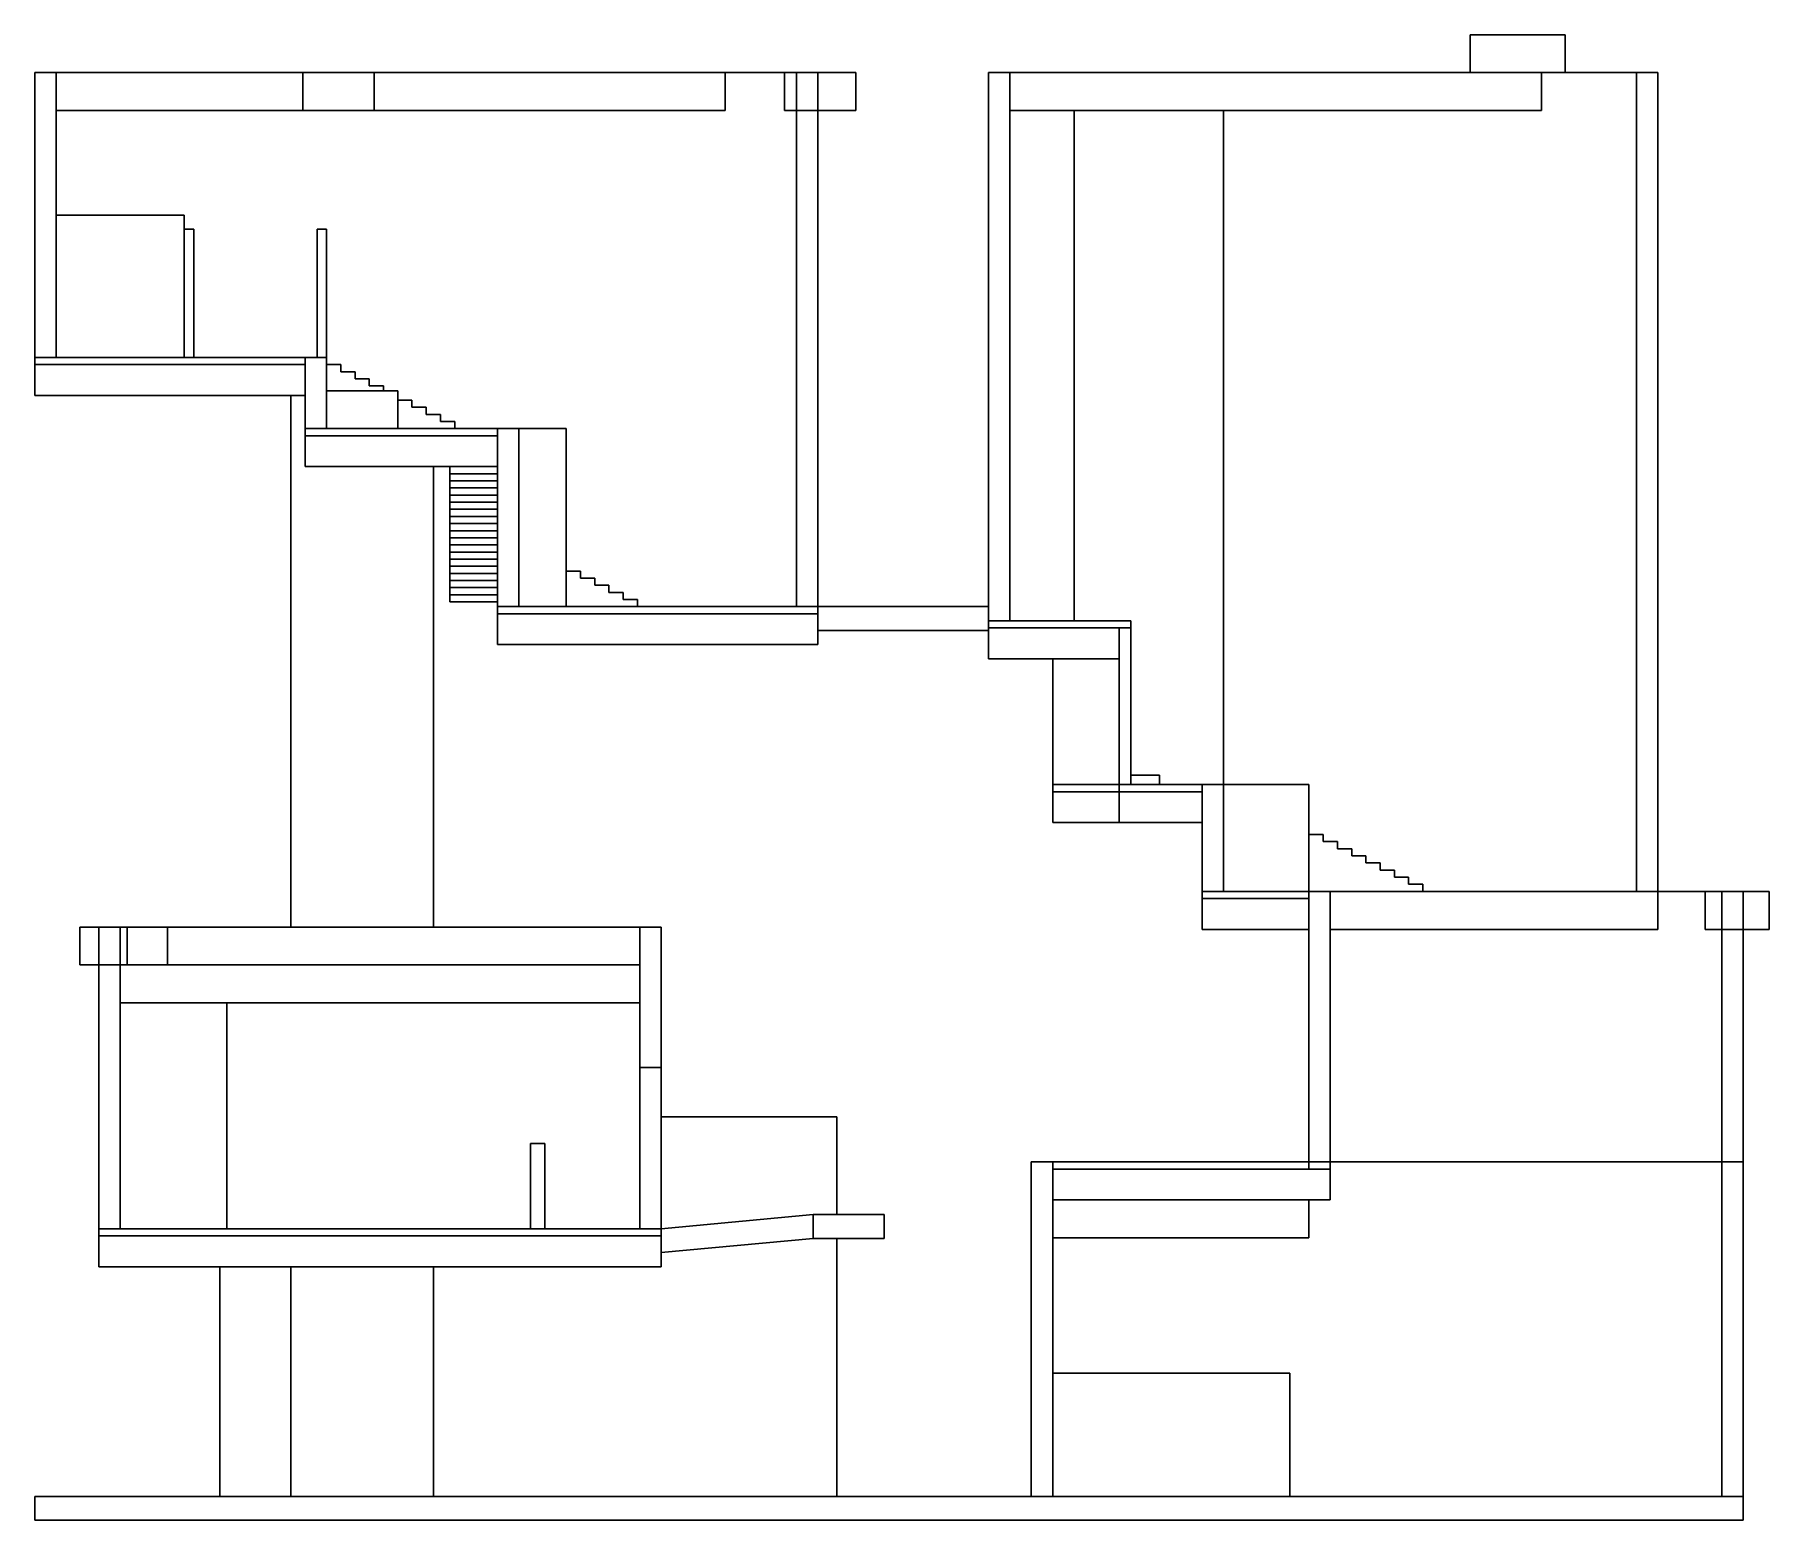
# Model space of a CAD drawing. Extents: x -18275 to 18275, y -15650 to 15650.
import ezdxf

# ---------------------------------------------------------------- set-up
doc = ezdxf.new("R2010")
doc.units = 0
doc.layers.get('0').update_dxf_attribs({"linetype": 'CONTINUOUS'})
doc.layers.add('SECTIONCUTEDGES', color=7, linetype='CONTINUOUS')

msp = doc.modelspace()

# ---------------------------------------------------------------- linework, layer by layer
for p, q in [((-12625, 14850), (-11125, 14850)), ((-2475, 14850), (-3725, 14850)), ((15475, 14850), (13972, 14850)), ((-12625, 14050), (-11125, 14050)), ((3625, 14050), (3625, 3300)), ((6775, -150), (6775, 14050)), ((-15125, 11850), (-17825, 11850)), ((-15125, 11850), (-15125, 11550)), ((-14925, 11550), (-15125, 11550)), ((-15125, 8850), (-15125, 11550)), ((-14925, 8850), (-14925, 11550)), ((-11825, 8700), (-12125, 8700)), ((-11825, 8550), (-11825, 8700)), ((-11825, 8550), (-11525, 8550)), ((-11525, 8400), (-11525, 8550)), ((-12875, -3150), (-12875, 8050)), ((-11225, 8400), (-11525, 8400)), ((-11225, 8250), (-11225, 8400)), ((-10925, 8250), (-11225, 8250)), ((-10925, 8150), (-10925, 8250)), ((-10325, 7950), (-10625, 7950)), ((-10325, 7800), (-10325, 7950)), ((-10025, 7800), (-10325, 7800)), ((-10025, 7650), (-10025, 7800)), ((-10025, 7650), (-9725, 7650)), ((-9725, 7500), (-9725, 7650)), ((-9725, 7500), (-9425, 7500)), ((-9425, 7350), (-9425, 7500)), ((-9875, -3150), (-9875, 6550)), ((-9525, 6400), (-9525, 6550)), ((-9525, 6250), (-9525, 6400)), ((-8525, 6400), (-9525, 6400)), ((-9525, 6100), (-9525, 6250)), ((-8525, 6250), (-9525, 6250)), ((-9525, 5950), (-9525, 6100)), ((-8525, 6100), (-9525, 6100)), ((-9525, 5800), (-9525, 5950)), ((-8525, 5950), (-9525, 5950)), ((-9525, 5650), (-9525, 5800)), ((-8525, 5800), (-9525, 5800)), ((-9525, 5500), (-9525, 5650)), ((-9525, 5650), (-8525, 5650)), ((-9525, 5350), (-9525, 5500)), ((-9525, 5500), (-8525, 5500)), ((-9525, 5200), (-9525, 5350)), ((-9525, 5350), (-8525, 5350)), ((-9525, 5050), (-9525, 5200)), ((-8525, 5200), (-9525, 5200)), ((-9525, 4900), (-9525, 5050)), ((-9525, 5050), (-8525, 5050)), ((-9525, 4750), (-9525, 4900)), ((-8525, 4900), (-9525, 4900)), ((-9525, 4600), (-9525, 4750)), ((-9525, 4750), (-8525, 4750)), ((-9525, 4450), (-9525, 4600)), ((-8525, 4600), (-9525, 4600)), ((-9525, 4300), (-9525, 4450)), ((-9525, 4450), (-8525, 4450)), ((-9525, 4150), (-9525, 4300)), ((-9525, 4300), (-8525, 4300)), ((-9525, 4000), (-9525, 4150)), ((-9525, 4150), (-8525, 4150)), ((-6775, 4350), (-7075, 4350)), ((-6775, 4200), (-6775, 4350)), ((-6475, 4200), (-6775, 4200)), ((-6475, 4050), (-6475, 4200)), ((-6175, 4050), (-6475, 4050)), ((-6175, 3900), (-6175, 4050)), ((-9525, 3850), (-9525, 4000)), ((-8525, 4000), (-9525, 4000)), ((-9525, 3700), (-9525, 3850)), ((-9525, 3850), (-8525, 3850)), ((-8525, 3700), (-9525, 3700)), ((-6175, 3900), (-5875, 3900)), ((-5875, 3750), (-5875, 3900)), ((-5875, 3750), (-5575, 3750)), ((-5575, 3600), (-5575, 3750)), ((1825, 3600), (-1775, 3600)), ((-1775, 3100), (1825, 3100)), ((3175, -150), (3175, 2500)), ((5425, 50), (4825, 50)), ((5425, -150), (5425, 50)), ((4575, -150), (3175, -150)), ((3175, -150), (3175, -300)), ((3175, -300), (3175, -950)), ((4575, -300), (3175, -300)), ((8575, -150), (6775, -150)), ((8575, -1200), (8575, -150)), ((4575, -950), (3175, -950)), ((8875, -1200), (8575, -1200)), ((8575, -2400), (8575, -1200)), ((8875, -1350), (8875, -1200)), ((8875, -1350), (9175, -1350)), ((9175, -1500), (9175, -1350)), ((9175, -1500), (9475, -1500)), ((9475, -1650), (9475, -1500)), ((9475, -1650), (9775, -1650)), ((9775, -1800), (9775, -1650)), ((9775, -1800), (10075, -1800)), ((10075, -1950), (10075, -1800)), ((10375, -1950), (10075, -1950)), ((10375, -2100), (10375, -1950)), ((10375, -2100), (10675, -2100)), ((10675, -2250), (10675, -2100)), ((10975, -2250), (10675, -2250)), ((10975, -2400), (10975, -2250)), ((16925, -2400), (15925, -2400)), ((-15475, -3150), (-16325, -3150)), ((-15475, -3950), (-16325, -3950)), ((-16475, -4750), (-14225, -4750)), ((-14225, -4750), (-14225, -9510)), ((-14225, -4750), (-5525, -4750)), ((-5525, -9510), (-5525, -6110)), ((-5075, -7150), (-5075, -6110)), ((-1375, -7150), (-5075, -7150)), ((-5075, -9510), (-5075, -7150)), ((-1375, -9210), (-1375, -7150)), ((8575, -8100), (8575, -8250)), ((17275, -8100), (9025, -8100)), ((8575, -8900), (8575, -9700)), ((-1375, -15150), (-1375, -9710)), ((8575, -9700), (3175, -9700)), ((-14375, -15150), (-14375, -10310)), ((-12875, -15150), (-12875, -10310)), ((-9875, -15150), (-9875, -10310)), ((8175, -12550), (3175, -12550)), ((8175, -15150), (8175, -12550))]:
    msp.add_line(p, q)
at = {"layer": 'SECTIONCUTEDGES'}
for p, q in [((13972, 15650), (11972, 15650)), ((11972, 15650), (11972, 14850)), ((13972, 14850), (13972, 15650)), ((-18275, 14850), (-18275, 8850)), ((-17825, 14850), (-18275, 14850)), ((-17825, 14850), (-17825, 14050)), ((-12625, 14850), (-17825, 14850)), ((-12625, 14050), (-12625, 14850)), ((-11125, 14850), (-11125, 14050)), ((-3725, 14850), (-11125, 14850)), ((-3725, 14050), (-3725, 14850)), ((-2475, 14850), (-2475, 14050)), ((-2225, 14850), (-2475, 14850)), ((-1775, 14850), (-2225, 14850)), ((-2225, 14850), (-2225, 14050)), ((-975, 14850), (-1775, 14850)), ((-1775, 14050), (-1775, 14850)), ((-975, 14050), (-975, 14850)), ((2275, 14850), (1825, 14850)), ((1825, 3600), (1825, 14850)), ((2275, 14850), (2275, 14050)), ((11972, 14850), (2275, 14850)), ((11972, 14850), (13475, 14850)), ((13475, 14050), (13475, 14850)), ((13475, 14850), (13972, 14850)), ((15475, 14850), (15475, -2400)), ((15925, 14850), (15475, 14850)), ((15925, -2400), (15925, 14850)), ((-17825, 14050), (-12625, 14050)), ((-17825, 11850), (-17825, 14050)), ((-11125, 14050), (-3725, 14050)), ((-2475, 14050), (-2225, 14050)), ((-2225, 14050), (-1775, 14050)), ((-2225, 3600), (-2225, 14050)), ((-1775, 14050), (-975, 14050)), ((-1775, 6400), (-1775, 14050)), ((2275, 14050), (3625, 14050)), ((2275, 6400), (2275, 14050)), ((3625, 14050), (4625, 14050)), ((4625, 14050), (6775, 14050)), ((6775, 14050), (13475, 14050)), ((-17825, 8850), (-17825, 11850)), ((-12125, 11550), (-12325, 11550)), ((-12325, 11550), (-12325, 8850)), ((-12125, 8850), (-12125, 11550)), ((-18275, 8850), (-18275, 8700)), ((-18275, 8850), (-17825, 8850)), ((-15125, 8850), (-17825, 8850)), ((-14925, 8850), (-15125, 8850)), ((-12575, 8850), (-14925, 8850)), ((-12325, 8850), (-12575, 8850)), ((-12575, 8700), (-12575, 8850)), ((-12325, 8850), (-12125, 8850)), ((-12125, 8700), (-12125, 8850)), ((-18275, 8700), (-18275, 8050)), ((-18275, 8700), (-12575, 8700)), ((-12575, 8050), (-12575, 8700)), ((-12125, 8150), (-12125, 8700)), ((-18275, 8050), (-12875, 8050)), ((-12875, 8050), (-12575, 8050)), ((-12575, 8050), (-12575, 7350)), ((-12125, 7350), (-12125, 8150)), ((-10925, 8150), (-12125, 8150)), ((-10625, 8150), (-10925, 8150)), ((-10625, 7950), (-10625, 8150)), ((-10625, 7350), (-10625, 7950)), ((-12575, 7350), (-12575, 7200)), ((-12575, 7350), (-12125, 7350)), ((-12125, 7350), (-10625, 7350)), ((-9425, 7350), (-10625, 7350)), ((-8525, 7350), (-9425, 7350)), ((-8075, 7350), (-8525, 7350)), ((-8525, 7200), (-8525, 7350)), ((-7075, 7350), (-8075, 7350)), ((-8075, 3600), (-8075, 7350)), ((-7075, 7350), (-7075, 4500)), ((-12575, 7200), (-12575, 6550)), ((-12575, 7200), (-8525, 7200)), ((-8525, 6550), (-8525, 7200)), ((-12575, 6550), (-9875, 6550)), ((-9875, 6550), (-9525, 6550)), ((-9525, 6550), (-8525, 6550)), ((-8525, 6550), (-8525, 6400)), ((-8525, 6400), (-8525, 6250)), ((-8525, 6250), (-8525, 6100)), ((-1775, 3600), (-1775, 6400)), ((2275, 3600), (2275, 6400)), ((-8525, 6100), (-8525, 5950)), ((-8525, 5950), (-8525, 5800)), ((-8525, 5800), (-8525, 5650)), ((-8525, 5650), (-8525, 5500)), ((-8525, 5500), (-8525, 5350)), ((-8525, 5350), (-8525, 5200)), ((-8525, 5200), (-8525, 5050)), ((-8525, 5050), (-8525, 4900)), ((-8525, 4900), (-8525, 4750)), ((-8525, 4750), (-8525, 4600)), ((-8525, 4600), (-8525, 4450)), ((-8525, 4450), (-8525, 4300)), ((-7075, 4350), (-7075, 4500)), ((-8525, 4300), (-8525, 4150)), ((-8525, 4150), (-8525, 4000)), ((-7075, 3600), (-7075, 4350)), ((-8525, 4000), (-8525, 3850)), ((-8525, 3850), (-8525, 3700)), ((-8525, 3700), (-8525, 3600)), ((-8525, 3600), (-8525, 3450)), ((-8525, 3600), (-8075, 3600)), ((-8525, 3450), (-8525, 2800)), ((-8525, 3450), (-1775, 3450)), ((-8075, 3600), (-7075, 3600)), ((-5575, 3600), (-7075, 3600)), ((-2225, 3600), (-5575, 3600)), ((-2225, 3600), (-1775, 3600)), ((-1775, 3450), (-1775, 3600)), ((-1775, 3100), (-1775, 3450)), ((1825, 3600), (1825, 3300)), ((1825, 3300), (1825, 3150)), ((1825, 3300), (2275, 3300)), ((2275, 3300), (2275, 3600)), ((2275, 3300), (3625, 3300)), ((4825, 3300), (3625, 3300)), ((4825, 3150), (4825, 3300)), ((-1775, 2800), (-1775, 3100)), ((4575, 3150), (1825, 3150)), ((1825, 3150), (1825, 3100)), ((1825, 3100), (1825, 2500)), ((4825, 3150), (4575, 3150)), ((4575, 2500), (4575, 3150)), ((4825, 3150), (4825, 50)), ((-8525, 2800), (-1775, 2800)), ((1825, 2500), (3175, 2500)), ((3175, 2500), (4575, 2500)), ((4575, 2500), (4575, -150)), ((4825, -150), (4825, 50)), ((4575, -150), (4575, -300)), ((4575, -150), (4825, -150)), ((4575, -300), (4575, -950)), ((6325, -300), (4575, -300)), ((5425, -150), (4825, -150)), ((6325, -150), (5425, -150)), ((6325, -300), (6325, -150)), ((6775, -150), (6325, -150)), ((6325, -950), (6325, -300)), ((6775, -2400), (6775, -150)), ((4575, -950), (6325, -950)), ((6325, -950), (6325, -2400)), ((6325, -2400), (6325, -2550)), ((6325, -2400), (6775, -2400)), ((6325, -2550), (6325, -3200)), ((8575, -2550), (6325, -2550)), ((8575, -2400), (6775, -2400)), ((8575, -2550), (8575, -2400)), ((9025, -2400), (8575, -2400)), ((8575, -3200), (8575, -2550)), ((9025, -2400), (9025, -3200)), ((10975, -2400), (9025, -2400)), ((15475, -2400), (10975, -2400)), ((15475, -2400), (15925, -2400)), ((15925, -3200), (15925, -2400)), ((16925, -2400), (16925, -3200)), ((17275, -2400), (16925, -2400)), ((17725, -2400), (17275, -2400)), ((17275, -2400), (17275, -3200)), ((17725, -3200), (17725, -2400)), ((18275, -2400), (17725, -2400)), ((18275, -3200), (18275, -2400)), ((-17325, -3150), (-17325, -3950)), ((-16925, -3150), (-17325, -3150)), ((-16475, -3150), (-16925, -3150)), ((-16925, -3150), (-16925, -3950)), ((-16325, -3150), (-16475, -3150)), ((-16475, -3950), (-16475, -3150)), ((-16325, -3950), (-16325, -3150)), ((-15475, -3150), (-15475, -3950)), ((-12875, -3150), (-15475, -3150)), ((-9875, -3150), (-12875, -3150)), ((-5525, -3150), (-9875, -3150)), ((-5525, -3950), (-5525, -3150)), ((-5075, -3150), (-5525, -3150)), ((-5075, -6110), (-5075, -3150)), ((6325, -3200), (8575, -3200)), ((8575, -3200), (8575, -8100)), ((9025, -3200), (15925, -3200)), ((9025, -8100), (9025, -3200)), ((16925, -3200), (17275, -3200)), ((17275, -3200), (17275, -8100)), ((17275, -3200), (17725, -3200)), ((17725, -3200), (18275, -3200)), ((17725, -8100), (17725, -3200)), ((-17325, -3950), (-16925, -3950)), ((-16925, -3950), (-16925, -9510)), ((-16925, -3950), (-16475, -3950)), ((-16475, -3950), (-16325, -3950)), ((-16475, -4750), (-16475, -3950)), ((-15475, -3950), (-5525, -3950)), ((-5525, -3950), (-5525, -4750)), ((-16475, -9510), (-16475, -4750)), ((-5525, -4750), (-5525, -6110)), ((-5525, -6110), (-5075, -6110)), ((-7525, -7710), (-7825, -7710)), ((-7825, -7710), (-7825, -9510)), ((-7525, -9510), (-7525, -7710)), ((2725, -8100), (2725, -15150)), ((3175, -8100), (2725, -8100)), ((8575, -8100), (3175, -8100)), ((3175, -8250), (3175, -8100)), ((8575, -8250), (3175, -8250)), ((3175, -8250), (3175, -8900)), ((8575, -8100), (9025, -8100)), ((9025, -8250), (8575, -8250)), ((9025, -8100), (9025, -8250)), ((9025, -8900), (9025, -8250)), ((17275, -8100), (17275, -15150)), ((17725, -8100), (17275, -8100)), ((17725, -15150), (17725, -8100)), ((3175, -8900), (8575, -8900)), ((3175, -9700), (3175, -8900)), ((8575, -8900), (9025, -8900)), ((-1875, -9210), (-5075, -9510)), ((-1875, -9210), (-1875, -9710)), ((-1375, -9210), (-1875, -9210)), ((-375, -9210), (-1375, -9210)), ((-375, -9710), (-375, -9210)), ((-16925, -9510), (-16475, -9510)), ((-16925, -9510), (-16925, -9660)), ((-5075, -9660), (-16925, -9660)), ((-16925, -9660), (-16925, -10310)), ((-14225, -9510), (-16475, -9510)), ((-7825, -9510), (-14225, -9510)), ((-7825, -9510), (-7525, -9510)), ((-5525, -9510), (-7525, -9510)), ((-5075, -9510), (-5525, -9510)), ((-5075, -9660), (-5075, -9510)), ((-5075, -9660), (-5075, -10010)), ((-5075, -10010), (-1875, -9710)), ((-1875, -9710), (-1375, -9710)), ((-1375, -9710), (-375, -9710)), ((3175, -12550), (3175, -9700)), ((-5075, -10310), (-5075, -10010)), ((-16925, -10310), (-14375, -10310)), ((-14375, -10310), (-12875, -10310)), ((-12875, -10310), (-9875, -10310)), ((-9875, -10310), (-5075, -10310)), ((3175, -15150), (3175, -12550)), ((-18275, -15150), (-18275, -15650)), ((-14375, -15150), (-18275, -15150)), ((-12875, -15150), (-14375, -15150)), ((-9875, -15150), (-12875, -15150)), ((-1375, -15150), (-9875, -15150)), ((2725, -15150), (-1375, -15150)), ((2725, -15150), (3175, -15150)), ((8175, -15150), (3175, -15150)), ((17275, -15150), (8175, -15150)), ((17275, -15150), (17725, -15150)), ((17725, -15650), (17725, -15150)), ((-18275, -15650), (17725, -15650))]:
    msp.add_line(p, q, dxfattribs=at)

doc.saveas('drawing.dxf')
